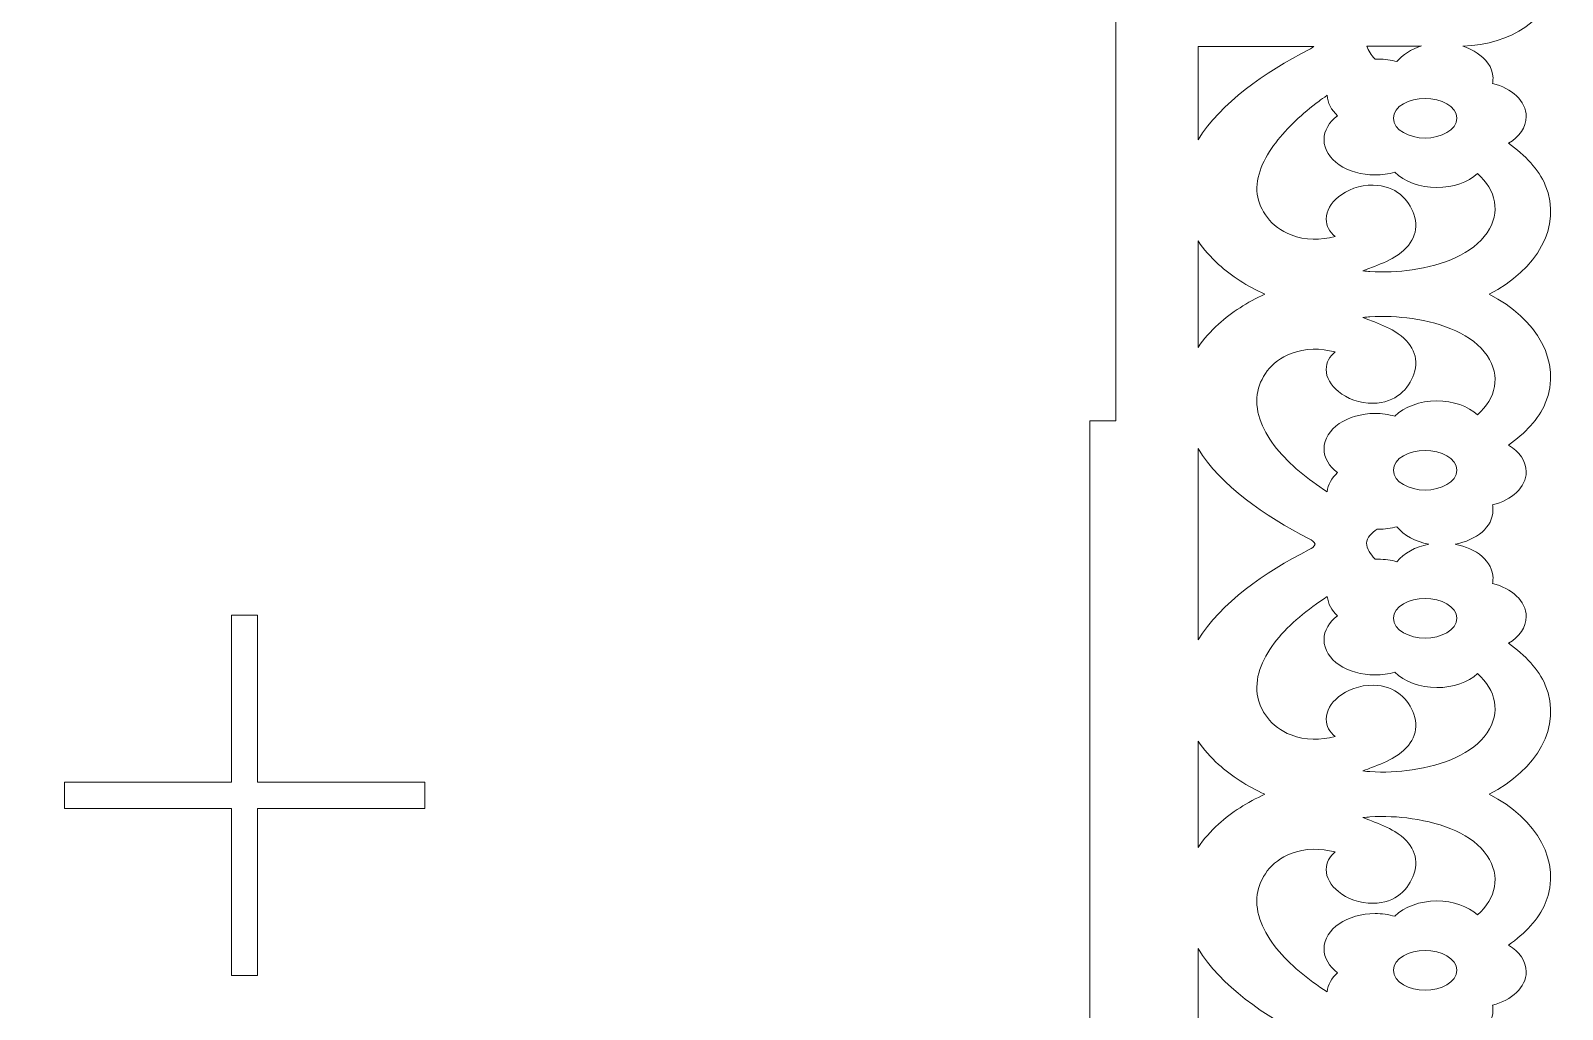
# Model space of a CAD drawing. Header units: centimetres. Extents: x -71 to 23, y -172 to -52.
# Drawn here: x -1.86 to 15.73, y -159.82 to -148.59 of the extents above; entities that cross this region are included whole.
import ezdxf

# ---------------------------------------------------------------- set-up
doc = ezdxf.new("R2010")
doc.units = ezdxf.units.CM
doc.header["$MEASUREMENT"] = 0
doc.layers.add('Layer 1', color=7, linetype='Continuous')

msp = doc.modelspace()

# ---------------------------------------------------------------- linework, layer by layer
at = {"layer": 'Layer 1', "lineweight": 9}
for points, knots in [([(-9.39984, -167.36314), (-9.39984, -167.36314), (-3.69886, -167.36314), (-3.69886, -167.36314), (-3.69886, -167.36314), (-3.69886, -167.36314), (-3.69886, -167.06314), (-3.69886, -167.06314), (-3.69886, -167.06314), (-3.69886, -167.06314), (4.89919, -167.06314), (4.89919, -167.06314), (4.89919, -167.06314), (4.89919, -167.06314), (4.89919, -167.36314), (4.89919, -167.36314), (4.89919, -167.36314), (4.89919, -167.36314), (10.59998, -167.36314), (10.59998, -167.36314), (10.59998, -167.36314), (10.59998, -167.36314), (10.60014, -167.36314), (10.60014, -167.36314), (10.60014, -167.36314), (10.60014, -167.36314), (10.60016, -167.16311), (10.60016, -167.16311), (10.60016, -167.16311), (10.60016, -167.16311), (10.60016, -167.12302), (10.60016, -167.12302), (10.60016, -167.12302), (10.60016, -167.12302), (10.60016, -167.06315), (10.60016, -167.06315), (10.60016, -167.06315), (10.60016, -167.06315), (10.60016, -161.66216), (10.60016, -161.66216), (10.60016, -161.66216), (10.60016, -161.66216), (10.30016, -161.66216), (10.30016, -161.66216), (10.30016, -161.66216), (10.30016, -161.66216), (10.30016, -153.06411), (10.30016, -153.06411), (10.30016, -153.06411), (10.30016, -153.06411), (10.60016, -153.06411), (10.60016, -153.06411), (10.60016, -153.06411), (10.60016, -153.06411), (10.60016, -147.66316), (10.60016, -147.66316), (10.60016, -147.66316), (10.60016, -147.66316), (10.60016, -147.60324), (10.60016, -147.60324), (10.60016, -147.60324), (10.60016, -147.60324), (10.60016, -147.5631), (10.60016, -147.5631), (10.60016, -147.5631), (10.60016, -147.5631), (10.60016, -147.36314), (10.60016, -147.36314), (10.60016, -147.36314), (10.60016, -147.36314), (10.59998, -147.36314), (10.59998, -147.36314), (10.59998, -147.36314), (10.59998, -147.36314), (4.89919, -147.36314), (4.89919, -147.36314), (4.89919, -147.36314), (4.89919, -147.36314), (4.89919, -147.66314), (4.89919, -147.66314), (4.89919, -147.66314), (4.89919, -147.66314), (-3.69886, -147.66314), (-3.69886, -147.66314), (-3.69886, -147.66314), (-3.69886, -147.66314), (-3.69886, -147.36314), (-3.69886, -147.36314), (-3.69886, -147.36314), (-3.69886, -147.36314), (-9.39984, -147.36314), (-9.39984, -147.36314), (-9.39984, -147.36314), (-9.39984, -147.36314), (-9.39984, -147.5631), (-9.39984, -147.5631), (-9.39984, -147.5631), (-9.39984, -147.5631), (-9.39984, -147.60323), (-9.39984, -147.60323), (-9.39984, -147.60323), (-9.39984, -147.60323), (-9.39984, -147.66316), (-9.39984, -147.66316), (-9.39984, -147.66316), (-9.39984, -147.66316), (-9.39984, -153.06411), (-9.39984, -153.06411), (-9.39984, -153.06411), (-9.39984, -153.06411), (-9.09984, -153.06411), (-9.09984, -153.06411), (-9.09984, -153.06411), (-9.09984, -153.06411), (-9.09984, -161.66216), (-9.09984, -161.66216), (-9.09984, -161.66216), (-9.09984, -161.66216), (-9.39984, -161.66216), (-9.39984, -161.66216), (-9.39984, -161.66216), (-9.39984, -161.66216), (-9.39984, -167.06315), (-9.39984, -167.06315), (-9.39984, -167.06315), (-9.39984, -167.06315), (-9.39984, -167.12303), (-9.39984, -167.12303), (-9.39984, -167.12303), (-9.39984, -167.12303), (-9.39984, -167.16311), (-9.39984, -167.16311), (-9.39984, -167.16311), (-9.39984, -167.16311), (-9.39984, -167.36314), (-9.39984, -167.36314)], [0, 0, 0, 0, 0.02857143, 0.02857143, 0.02857143, 0.02857143, 0.05714286, 0.05714286, 0.05714286, 0.05714286, 0.08571429, 0.08571429, 0.08571429, 0.08571429, 0.11428571, 0.11428571, 0.11428571, 0.11428571, 0.14285714, 0.14285714, 0.14285714, 0.14285714, 0.17142857, 0.17142857, 0.17142857, 0.17142857, 0.2, 0.2, 0.2, 0.2, 0.22857143, 0.22857143, 0.22857143, 0.22857143, 0.25714286, 0.25714286, 0.25714286, 0.25714286, 0.28571429, 0.28571429, 0.28571429, 0.28571429, 0.31428571, 0.31428571, 0.31428571, 0.31428571, 0.34285714, 0.34285714, 0.34285714, 0.34285714, 0.37142857, 0.37142857, 0.37142857, 0.37142857, 0.4, 0.4, 0.4, 0.4, 0.42857143, 0.42857143, 0.42857143, 0.42857143, 0.45714286, 0.45714286, 0.45714286, 0.45714286, 0.48571429, 0.48571429, 0.48571429, 0.48571429, 0.51428571, 0.51428571, 0.51428571, 0.51428571, 0.54285714, 0.54285714, 0.54285714, 0.54285714, 0.57142857, 0.57142857, 0.57142857, 0.57142857, 0.6, 0.6, 0.6, 0.6, 0.62857143, 0.62857143, 0.62857143, 0.62857143, 0.65714286, 0.65714286, 0.65714286, 0.65714286, 0.68571429, 0.68571429, 0.68571429, 0.68571429, 0.71428571, 0.71428571, 0.71428571, 0.71428571, 0.74285714, 0.74285714, 0.74285714, 0.74285714, 0.77142857, 0.77142857, 0.77142857, 0.77142857, 0.8, 0.8, 0.8, 0.8, 0.82857143, 0.82857143, 0.82857143, 0.82857143, 0.85714286, 0.85714286, 0.85714286, 0.85714286, 0.88571429, 0.88571429, 0.88571429, 0.88571429, 0.91428571, 0.91428571, 0.91428571, 0.91428571, 0.94285714, 0.94285714, 0.94285714, 0.94285714, 1, 1, 1, 1]), ([(11.60718, -167.06317), (11.60718, -167.06317), (11.60718, -167.36316), (11.60718, -167.36316), (11.60718, -167.36316), (11.60718, -167.36316), (14.58135, -167.36316), (14.58135, -167.36316), (14.58135, -167.36316), (14.58135, -167.36316), (14.58135, -167.06317), (14.58135, -167.06317), (14.58135, -167.06317), (14.58135, -167.06317), (15.59103, -167.06317), (15.59103, -167.06317), (15.59103, -167.06317), (15.59103, -167.06317), (15.59103, -166.66329), (15.59103, -166.66329), (15.59103, -166.66329), (15.59103, -166.27803), (15.1182, -165.96283), (14.54033, -165.96283), (14.54033, -165.96283), (14.54033, -165.96283), (14.47812, -165.96283), (14.47812, -165.96283), (14.47812, -165.96283), (14.4728, -165.96369), (14.92945, -165.89149), (14.92945, -165.56927), (14.92945, -165.56927), (14.92945, -165.54907), (14.92727, -165.52908), (14.92305, -165.50946), (14.92305, -165.50946), (15.14488, -165.45415), (15.31046, -165.30842), (15.31046, -165.12905), (15.31046, -165.12905), (15.31046, -165.00529), (15.23102, -164.89657), (15.10773, -164.82313), (15.10773, -164.82313), (15.29659, -164.68698), (15.45563, -164.52353), (15.52985, -164.3427), (15.52985, -164.3427), (15.72556, -163.86586), (15.4351, -163.37346), (14.88643, -163.09047), (14.88643, -163.09047), (15.43517, -162.80751), (15.72566, -162.31508), (15.52993, -161.83821), (15.52993, -161.83821), (15.4557, -161.65738), (15.29666, -161.49392), (15.1078, -161.35778), (15.1078, -161.35778), (15.23108, -161.28434), (15.31052, -161.17562), (15.31052, -161.05186), (15.31052, -161.05186), (15.31052, -160.87249), (15.14493, -160.72676), (14.92311, -160.67146), (14.92311, -160.67146), (14.92733, -160.65183), (14.9295, -160.63184), (14.9295, -160.61164), (14.9295, -160.61164), (14.9295, -160.41944), (14.73942, -160.26589), (14.49375, -160.22078), (14.49375, -160.22078), (14.73939, -160.17566), (14.92945, -160.02212), (14.92945, -159.82993), (14.92945, -159.82993), (14.92945, -159.80973), (14.92727, -159.78975), (14.92305, -159.77012), (14.92305, -159.77012), (15.14488, -159.7148), (15.31046, -159.56909), (15.31046, -159.38971), (15.31046, -159.38971), (15.31046, -159.26595), (15.23102, -159.15723), (15.10774, -159.08379), (15.10774, -159.08379), (15.2966, -158.94765), (15.45563, -158.7842), (15.52985, -158.60337), (15.52985, -158.60337), (15.72556, -158.12652), (15.4351, -157.63412), (14.88643, -157.35114), (14.88643, -157.35114), (15.43516, -157.06818), (15.72566, -156.57574), (15.52993, -156.09888), (15.52993, -156.09888), (15.4557, -155.91805), (15.29666, -155.75459), (15.1078, -155.61844), (15.1078, -155.61844), (15.23108, -155.545), (15.31052, -155.43629), (15.31052, -155.31253), (15.31052, -155.31253), (15.31052, -155.13315), (15.14493, -154.98743), (14.92311, -154.93213), (14.92311, -154.93213), (14.92733, -154.9125), (14.9295, -154.8925), (14.9295, -154.8723), (14.9295, -154.8723), (14.9295, -154.68011), (14.73942, -154.52656), (14.49375, -154.48144), (14.49375, -154.48144), (14.73939, -154.43632), (14.92945, -154.28279), (14.92945, -154.0906), (14.92945, -154.0906), (14.92945, -154.0704), (14.92727, -154.05042), (14.92305, -154.03078), (14.92305, -154.03078), (15.14488, -153.97547), (15.31046, -153.82975), (15.31046, -153.65038), (15.31046, -153.65038), (15.31046, -153.52662), (15.23102, -153.4179), (15.10774, -153.34446), (15.10774, -153.34446), (15.2966, -153.20831), (15.45563, -153.04486), (15.52985, -152.86403), (15.52985, -152.86403), (15.72556, -152.38719), (15.4351, -151.89479), (14.88643, -151.61181), (14.88643, -151.61181), (15.43516, -151.32884), (15.72566, -150.8364), (15.52993, -150.35955), (15.52993, -150.35955), (15.4557, -150.17871), (15.29666, -150.01526), (15.1078, -149.87911), (15.1078, -149.87911), (15.23108, -149.80567), (15.31052, -149.69696), (15.31052, -149.5732), (15.31052, -149.5732), (15.31052, -149.39382), (15.14493, -149.2481), (14.92311, -149.1928), (14.92311, -149.1928), (14.92733, -149.17316), (14.9295, -149.15317), (14.9295, -149.13296), (14.9295, -149.13296), (14.9295, -148.86228), (14.55642, -148.75571), (14.58396, -148.76427), (14.58396, -148.76427), (15.14183, -148.74889), (15.59103, -148.43992), (15.59103, -148.06441), (15.59103, -148.06441), (15.59103, -148.06441), (15.59103, -147.88784), (15.59103, -147.88784), (15.59103, -147.88784), (15.59103, -147.88784), (15.59103, -147.66316), (15.59103, -147.66316), (15.59103, -147.66316), (15.59103, -147.66316), (14.58782, -147.66316), (14.58782, -147.66316), (14.58782, -147.66316), (14.58782, -147.66316), (14.58782, -147.36314), (14.58782, -147.36314), (14.58782, -147.36314), (14.58782, -147.36314), (11.60718, -147.36314), (11.60718, -147.36314), (11.60718, -147.36314), (11.60718, -147.36314), (11.60718, -147.66316), (11.60718, -147.66316), (11.60718, -147.66316), (11.60718, -147.66316), (10.82012, -147.66316), (10.82012, -147.66316), (10.82012, -147.66316), (10.82012, -147.66316), (10.79177, -147.66316), (10.79177, -147.66316), (10.79177, -147.66316), (10.79177, -147.66316), (10.60016, -147.66316), (10.60016, -147.66316), (10.60016, -147.66316), (10.60016, -147.66316), (10.60016, -153.06411), (10.60016, -153.06411), (10.60016, -153.06411), (10.60016, -153.06411), (10.30016, -153.06411), (10.30016, -153.06411), (10.30016, -153.06411), (10.30016, -153.06411), (10.30016, -161.66216), (10.30016, -161.66216), (10.30016, -161.66216), (10.30016, -161.66216), (10.60016, -161.66216), (10.60016, -161.66216), (10.60016, -161.66216), (10.60016, -161.66216), (10.60016, -167.06317), (10.60016, -167.06317), (10.60016, -167.06317), (10.60016, -167.06317), (10.79177, -167.06317), (10.79177, -167.06317), (10.79177, -167.06317), (10.79177, -167.06317), (10.82012, -167.06317), (10.82012, -167.06317), (10.82012, -167.06317), (10.82012, -167.06317), (11.60071, -167.06317), (11.60071, -167.06317), (11.60071, -167.06317), (11.60071, -167.06317), (11.60071, -167.06317), (11.60071, -167.06317), (11.60071, -167.06317), (11.60071, -167.06317), (11.60718, -167.06317), (11.60718, -167.06317)], [0, 0, 0, 0, 0.015625, 0.015625, 0.015625, 0.015625, 0.03125, 0.03125, 0.03125, 0.03125, 0.046875, 0.046875, 0.046875, 0.046875, 0.0625, 0.0625, 0.0625, 0.0625, 0.078125, 0.078125, 0.078125, 0.078125, 0.09375, 0.09375, 0.09375, 0.09375, 0.109375, 0.109375, 0.109375, 0.109375, 0.125, 0.125, 0.125, 0.125, 0.140625, 0.140625, 0.140625, 0.140625, 0.15625, 0.15625, 0.15625, 0.15625, 0.171875, 0.171875, 0.171875, 0.171875, 0.1875, 0.1875, 0.1875, 0.1875, 0.203125, 0.203125, 0.203125, 0.203125, 0.21875, 0.21875, 0.21875, 0.21875, 0.234375, 0.234375, 0.234375, 0.234375, 0.25, 0.25, 0.25, 0.25, 0.265625, 0.265625, 0.265625, 0.265625, 0.28125, 0.28125, 0.28125, 0.28125, 0.296875, 0.296875, 0.296875, 0.296875, 0.3125, 0.3125, 0.3125, 0.3125, 0.328125, 0.328125, 0.328125, 0.328125, 0.34375, 0.34375, 0.34375, 0.34375, 0.359375, 0.359375, 0.359375, 0.359375, 0.375, 0.375, 0.375, 0.375, 0.390625, 0.390625, 0.390625, 0.390625, 0.40625, 0.40625, 0.40625, 0.40625, 0.421875, 0.421875, 0.421875, 0.421875, 0.4375, 0.4375, 0.4375, 0.4375, 0.453125, 0.453125, 0.453125, 0.453125, 0.46875, 0.46875, 0.46875, 0.46875, 0.484375, 0.484375, 0.484375, 0.484375, 0.5, 0.5, 0.5, 0.5, 0.515625, 0.515625, 0.515625, 0.515625, 0.53125, 0.53125, 0.53125, 0.53125, 0.546875, 0.546875, 0.546875, 0.546875, 0.5625, 0.5625, 0.5625, 0.5625, 0.578125, 0.578125, 0.578125, 0.578125, 0.59375, 0.59375, 0.59375, 0.59375, 0.609375, 0.609375, 0.609375, 0.609375, 0.625, 0.625, 0.625, 0.625, 0.640625, 0.640625, 0.640625, 0.640625, 0.65625, 0.65625, 0.65625, 0.65625, 0.671875, 0.671875, 0.671875, 0.671875, 0.6875, 0.6875, 0.6875, 0.6875, 0.703125, 0.703125, 0.703125, 0.703125, 0.71875, 0.71875, 0.71875, 0.71875, 0.734375, 0.734375, 0.734375, 0.734375, 0.75, 0.75, 0.75, 0.75, 0.765625, 0.765625, 0.765625, 0.765625, 0.78125, 0.78125, 0.78125, 0.78125, 0.796875, 0.796875, 0.796875, 0.796875, 0.8125, 0.8125, 0.8125, 0.8125, 0.828125, 0.828125, 0.828125, 0.828125, 0.84375, 0.84375, 0.84375, 0.84375, 0.859375, 0.859375, 0.859375, 0.859375, 0.875, 0.875, 0.875, 0.875, 0.890625, 0.890625, 0.890625, 0.890625, 0.90625, 0.90625, 0.90625, 0.90625, 0.921875, 0.921875, 0.921875, 0.921875, 0.9375, 0.9375, 0.9375, 0.9375, 0.953125, 0.953125, 0.953125, 0.953125, 0.96875, 0.96875, 0.96875, 0.96875, 1, 1, 1, 1]), ([(12.87278, -148.76734), (12.87278, -148.76734), (11.54457, -148.76734), (11.54457, -148.76734), (11.54457, -148.76734), (11.54457, -148.76734), (11.54457, -149.84017), (11.54457, -149.84017), (11.54457, -149.84017), (11.80418, -149.41539), (12.30472, -149.06761), (12.81984, -148.80427), (12.81984, -148.80427), (12.83682, -148.7956), (12.85857, -148.78245), (12.87278, -148.76734)], [0, 0, 0, 0, 0.2, 0.2, 0.2, 0.2, 0.4, 0.4, 0.4, 0.4, 0.6, 0.6, 0.6, 0.6, 1, 1, 1, 1]), ([(14.10947, -148.76271), (14.10947, -148.76271), (14.10247, -148.76487), (14.10247, -148.76487), (14.10247, -148.76487), (14.10247, -148.76487), (13.48263, -148.76487), (13.48263, -148.76487), (13.48263, -148.76487), (13.49494, -148.81693), (13.53365, -148.86855), (13.57347, -148.91005), (13.57347, -148.91005), (13.57507, -148.91169), (13.57667, -148.91334), (13.57827, -148.91498), (13.57827, -148.91498), (13.58941, -148.91454), (13.60059, -148.91432), (13.61177, -148.91432), (13.61177, -148.91432), (13.6862, -148.91432), (13.75925, -148.92411), (13.82722, -148.94267), (13.82722, -148.94267), (13.88951, -148.86222), (13.98986, -148.79899), (14.10947, -148.76271)], [0, 0, 0, 0, 0.125, 0.125, 0.125, 0.125, 0.25, 0.25, 0.25, 0.25, 0.375, 0.375, 0.375, 0.375, 0.5, 0.5, 0.5, 0.5, 0.625, 0.625, 0.625, 0.625, 0.75, 0.75, 0.75, 0.75, 1, 1, 1, 1]), ([(13.0266, -149.32931), (13.02989, -149.41733), (13.07386, -149.4983), (13.14597, -149.56362), (13.14597, -149.56362), (13.04956, -149.63546), (12.99023, -149.73169), (12.99023, -149.83823), (12.99023, -149.83823), (12.99023, -150.06807), (13.26196, -150.24263), (13.57562, -150.24263), (13.57562, -150.24263), (13.65415, -150.24263), (13.73125, -150.23177), (13.80259, -150.21107), (13.80259, -150.21107), (13.9101, -150.31949), (14.09107, -150.38749), (14.28648, -150.38749), (14.28648, -150.38749), (14.47251, -150.38749), (14.64434, -150.32602), (14.75304, -150.22755), (14.75304, -150.22755), (14.96628, -150.41814), (15.01994, -150.67194), (14.86161, -150.90666), (14.86161, -150.90666), (14.69794, -151.14931), (14.35472, -151.28016), (14.00056, -151.33163), (14.00056, -151.33163), (13.84485, -151.35426), (13.67583, -151.36318), (13.51745, -151.352), (13.51745, -151.352), (13.49887, -151.35068), (13.46815, -151.34782), (13.43459, -151.34353), (13.43459, -151.34353), (13.4756, -151.32804), (13.5141, -151.31426), (13.53484, -151.30635), (13.53484, -151.30635), (13.62633, -151.27149), (13.72464, -151.23271), (13.80252, -151.18335), (13.80252, -151.18335), (14.00849, -151.0528), (14.08706, -150.89), (14.02064, -150.69412), (14.02064, -150.69412), (13.9636, -150.52586), (13.81736, -150.36428), (13.55223, -150.36043), (13.55223, -150.36043), (13.39956, -150.35821), (13.25456, -150.41433), (13.15496, -150.4953), (13.15496, -150.4953), (13.06923, -150.565), (13.01383, -150.65537), (13.01471, -150.74935), (13.01471, -150.74935), (13.01545, -150.82962), (13.05403, -150.8963), (13.11623, -150.94992), (13.11623, -150.94992), (12.95215, -150.99111), (12.77683, -150.99532), (12.61117, -150.93112), (12.61117, -150.93112), (12.37602, -150.83999), (12.25031, -150.64689), (12.22439, -150.46214), (12.22439, -150.46214), (12.19598, -150.25962), (12.3031, -150.04879), (12.43635, -149.87385), (12.43635, -149.87385), (12.5676, -149.70152), (12.74303, -149.53723), (12.93268, -149.39602), (12.93268, -149.39602), (12.95355, -149.38048), (12.98732, -149.35616), (13.0266, -149.32931)], [0, 0, 0, 0, 0.04347826, 0.04347826, 0.04347826, 0.04347826, 0.08695652, 0.08695652, 0.08695652, 0.08695652, 0.13043478, 0.13043478, 0.13043478, 0.13043478, 0.17391304, 0.17391304, 0.17391304, 0.17391304, 0.2173913, 0.2173913, 0.2173913, 0.2173913, 0.26086957, 0.26086957, 0.26086957, 0.26086957, 0.30434783, 0.30434783, 0.30434783, 0.30434783, 0.34782609, 0.34782609, 0.34782609, 0.34782609, 0.39130435, 0.39130435, 0.39130435, 0.39130435, 0.43478261, 0.43478261, 0.43478261, 0.43478261, 0.47826087, 0.47826087, 0.47826087, 0.47826087, 0.52173913, 0.52173913, 0.52173913, 0.52173913, 0.56521739, 0.56521739, 0.56521739, 0.56521739, 0.60869565, 0.60869565, 0.60869565, 0.60869565, 0.65217391, 0.65217391, 0.65217391, 0.65217391, 0.69565217, 0.69565217, 0.69565217, 0.69565217, 0.73913043, 0.73913043, 0.73913043, 0.73913043, 0.7826087, 0.7826087, 0.7826087, 0.7826087, 0.82608696, 0.82608696, 0.82608696, 0.82608696, 0.86956522, 0.86956522, 0.86956522, 0.86956522, 0.91304348, 0.91304348, 0.91304348, 0.91304348, 1, 1, 1, 1]), ([(14.15061, -149.81954), (13.97159, -149.81954), (13.78562, -149.7296), (13.78562, -149.59168), (13.78562, -149.59168), (13.78562, -149.45379), (13.97166, -149.36388), (14.15061, -149.36388), (14.15061, -149.36388), (14.32959, -149.36388), (14.51556, -149.45377), (14.51556, -149.59168), (14.51556, -149.59168), (14.51556, -149.72961), (14.32966, -149.81954), (14.15061, -149.81954)], [0, 0, 0, 0, 0.2, 0.2, 0.2, 0.2, 0.4, 0.4, 0.4, 0.4, 0.6, 0.6, 0.6, 0.6, 1, 1, 1, 1]), ([(11.54457, -151.00102), (11.54457, -151.00102), (11.54457, -152.22243), (11.54457, -152.22243), (11.54457, -152.22243), (11.60824, -152.12705), (11.68733, -152.03711), (11.77956, -151.95388), (11.77956, -151.95388), (11.92949, -151.81858), (12.10945, -151.70402), (12.31035, -151.61177), (12.31035, -151.61177), (12.10949, -151.51952), (11.92955, -151.40497), (11.77966, -151.26969), (11.77966, -151.26969), (11.68738, -151.18642), (11.60825, -151.09645), (11.54457, -151.00102)], [0, 0, 0, 0, 0.16666667, 0.16666667, 0.16666667, 0.16666667, 0.33333333, 0.33333333, 0.33333333, 0.33333333, 0.5, 0.5, 0.5, 0.5, 0.66666667, 0.66666667, 0.66666667, 0.66666667, 1, 1, 1, 1]), ([(13.11615, -152.27366), (13.05396, -152.32727), (13.01538, -152.39394), (13.01462, -152.47421), (13.01462, -152.47421), (13.01374, -152.56821), (13.06915, -152.65859), (13.15492, -152.72829), (13.15492, -152.72829), (13.25452, -152.80925), (13.39951, -152.86537), (13.55218, -152.86315), (13.55218, -152.86315), (13.81731, -152.8593), (13.96353, -152.69771), (14.02058, -152.52945), (14.02058, -152.52945), (14.08698, -152.33358), (14.00842, -152.17078), (13.80246, -152.04023), (13.80246, -152.04023), (13.72458, -151.99086), (13.62625, -151.95207), (13.53476, -151.91722), (13.53476, -151.91722), (13.51402, -151.90932), (13.47553, -151.89553), (13.43453, -151.88004), (13.43453, -151.88004), (13.46809, -151.87576), (13.4988, -151.87289), (13.5174, -151.87158), (13.5174, -151.87158), (13.67575, -151.86039), (13.84477, -151.8693), (14.00048, -151.89192), (14.00048, -151.89192), (14.35467, -151.94339), (14.69785, -152.07426), (14.86153, -152.31691), (14.86153, -152.31691), (15.01987, -152.55165), (14.9662, -152.80544), (14.75296, -152.99602), (14.75296, -152.99602), (14.64425, -152.89755), (14.47242, -152.83609), (14.28639, -152.83609), (14.28639, -152.83609), (14.091, -152.83609), (13.91003, -152.90409), (13.80251, -153.0125), (13.80251, -153.0125), (13.73119, -152.9918), (13.65409, -152.98094), (13.57555, -152.98094), (13.57555, -152.98094), (13.2619, -152.98094), (12.99016, -153.1555), (12.99016, -153.38534), (12.99016, -153.38534), (12.99016, -153.49187), (13.0495, -153.58811), (13.14591, -153.65994), (13.14591, -153.65994), (13.07766, -153.72175), (13.03463, -153.79755), (13.02741, -153.8801), (13.02741, -153.8801), (12.80069, -153.73424), (12.59567, -153.56741), (12.44598, -153.38155), (12.44598, -153.38155), (12.29664, -153.19614), (12.1939, -152.97817), (12.22431, -152.76144), (12.22431, -152.76144), (12.25022, -152.57667), (12.37594, -152.38357), (12.61109, -152.29244), (12.61109, -152.29244), (12.77675, -152.22824), (12.95206, -152.23246), (13.11615, -152.27366)], [0, 0, 0, 0, 0.04545455, 0.04545455, 0.04545455, 0.04545455, 0.09090909, 0.09090909, 0.09090909, 0.09090909, 0.13636364, 0.13636364, 0.13636364, 0.13636364, 0.18181818, 0.18181818, 0.18181818, 0.18181818, 0.22727273, 0.22727273, 0.22727273, 0.22727273, 0.27272727, 0.27272727, 0.27272727, 0.27272727, 0.31818182, 0.31818182, 0.31818182, 0.31818182, 0.36363636, 0.36363636, 0.36363636, 0.36363636, 0.40909091, 0.40909091, 0.40909091, 0.40909091, 0.45454545, 0.45454545, 0.45454545, 0.45454545, 0.5, 0.5, 0.5, 0.5, 0.54545455, 0.54545455, 0.54545455, 0.54545455, 0.59090909, 0.59090909, 0.59090909, 0.59090909, 0.63636364, 0.63636364, 0.63636364, 0.63636364, 0.68181818, 0.68181818, 0.68181818, 0.68181818, 0.72727273, 0.72727273, 0.72727273, 0.72727273, 0.77272727, 0.77272727, 0.77272727, 0.77272727, 0.81818182, 0.81818182, 0.81818182, 0.81818182, 0.86363636, 0.86363636, 0.86363636, 0.86363636, 0.90909091, 0.90909091, 0.90909091, 0.90909091, 1, 1, 1, 1]), ([(11.54457, -153.38353), (11.54457, -153.38353), (11.54457, -155.57951), (11.54457, -155.57951), (11.54457, -155.57951), (11.80418, -155.15473), (12.30472, -154.80695), (12.81984, -154.54361), (12.81984, -154.54361), (12.84573, -154.53038), (12.88272, -154.50676), (12.88714, -154.48168), (12.88714, -154.48168), (12.88312, -154.45643), (12.84571, -154.43256), (12.81976, -154.41931), (12.81976, -154.41931), (12.30469, -154.15601), (11.80419, -153.80826), (11.54457, -153.38353)], [0, 0, 0, 0, 0.16666667, 0.16666667, 0.16666667, 0.16666667, 0.33333333, 0.33333333, 0.33333333, 0.33333333, 0.5, 0.5, 0.5, 0.5, 0.66666667, 0.66666667, 0.66666667, 0.66666667, 1, 1, 1, 1]), ([(14.15056, -153.8597), (13.97158, -153.8597), (13.78556, -153.76981), (13.78556, -153.63188), (13.78556, -153.63188), (13.78556, -153.49395), (13.97153, -153.40402), (14.15056, -153.40402), (14.15056, -153.40402), (14.32963, -153.40402), (14.51548, -153.49395), (14.51548, -153.63188), (14.51548, -153.63188), (14.51548, -153.76981), (14.32958, -153.8597), (14.15056, -153.8597)], [0, 0, 0, 0, 0.2, 0.2, 0.2, 0.2, 0.4, 0.4, 0.4, 0.4, 0.6, 0.6, 0.6, 0.6, 1, 1, 1, 1]), ([(14.19454, -154.48147), (14.03785, -154.51024), (13.90377, -154.58312), (13.82722, -154.68201), (13.82722, -154.68201), (13.75925, -154.66345), (13.6862, -154.65366), (13.61177, -154.65366), (13.61177, -154.65366), (13.60059, -154.65366), (13.58942, -154.65388), (13.57828, -154.65432), (13.57828, -154.65432), (13.57667, -154.65267), (13.57508, -154.65103), (13.57347, -154.64938), (13.57347, -154.64938), (13.52452, -154.59836), (13.47722, -154.53205), (13.47863, -154.4684), (13.47863, -154.4684), (13.48005, -154.40436), (13.53594, -154.35098), (13.59876, -154.30915), (13.59876, -154.30915), (13.60306, -154.30922), (13.60738, -154.30925), (13.6117, -154.30925), (13.6117, -154.30925), (13.68613, -154.30925), (13.75918, -154.29946), (13.82714, -154.2809), (13.82714, -154.2809), (13.90372, -154.3798), (14.03782, -154.45269), (14.19454, -154.48147)], [0, 0, 0, 0, 0.1, 0.1, 0.1, 0.1, 0.2, 0.2, 0.2, 0.2, 0.3, 0.3, 0.3, 0.3, 0.4, 0.4, 0.4, 0.4, 0.5, 0.5, 0.5, 0.5, 0.6, 0.6, 0.6, 0.6, 0.7, 0.7, 0.7, 0.7, 0.8, 0.8, 0.8, 0.8, 1, 1, 1, 1]), ([(13.0275, -155.08279), (13.0347, -155.16534), (13.07773, -155.24115), (13.14597, -155.30296), (13.14597, -155.30296), (13.04956, -155.3748), (12.99023, -155.47104), (12.99023, -155.57756), (12.99023, -155.57756), (12.99023, -155.80741), (13.26196, -155.98197), (13.57562, -155.98197), (13.57562, -155.98197), (13.65415, -155.98197), (13.73125, -155.9711), (13.80259, -155.95041), (13.80259, -155.95041), (13.9101, -156.05882), (14.09107, -156.12682), (14.28648, -156.12682), (14.28648, -156.12682), (14.47251, -156.12682), (14.64434, -156.06535), (14.75304, -155.96689), (14.75304, -155.96689), (14.96628, -156.15747), (15.01994, -156.41127), (14.86161, -156.646), (14.86161, -156.646), (14.69794, -156.88864), (14.35472, -157.0195), (14.00056, -157.07097), (14.00056, -157.07097), (13.84485, -157.0936), (13.67583, -157.10251), (13.51745, -157.09133), (13.51745, -157.09133), (13.49887, -157.09002), (13.46815, -157.08716), (13.43459, -157.08286), (13.43459, -157.08286), (13.4756, -157.06738), (13.5141, -157.05359), (13.53484, -157.04568), (13.53484, -157.04568), (13.62633, -157.01082), (13.72464, -156.97205), (13.80252, -156.92269), (13.80252, -156.92269), (14.00849, -156.79214), (14.08706, -156.62933), (14.02064, -156.43345), (14.02064, -156.43345), (13.9636, -156.2652), (13.81736, -156.10361), (13.55223, -156.09977), (13.55223, -156.09977), (13.39956, -156.09754), (13.25457, -156.15366), (13.15497, -156.23463), (13.15497, -156.23463), (13.06923, -156.30433), (13.01383, -156.3947), (13.01471, -156.48868), (13.01471, -156.48868), (13.01545, -156.56896), (13.05403, -156.63564), (13.11623, -156.68925), (13.11623, -156.68925), (12.95215, -156.73045), (12.77683, -156.73466), (12.61117, -156.67046), (12.61117, -156.67046), (12.37603, -156.57933), (12.25031, -156.38623), (12.22439, -156.20147), (12.22439, -156.20147), (12.19405, -155.98525), (12.29624, -155.7678), (12.44497, -155.58271), (12.44497, -155.58271), (12.59476, -155.39628), (12.80028, -155.22899), (13.0275, -155.08279)], [0, 0, 0, 0, 0.04545455, 0.04545455, 0.04545455, 0.04545455, 0.09090909, 0.09090909, 0.09090909, 0.09090909, 0.13636364, 0.13636364, 0.13636364, 0.13636364, 0.18181818, 0.18181818, 0.18181818, 0.18181818, 0.22727273, 0.22727273, 0.22727273, 0.22727273, 0.27272727, 0.27272727, 0.27272727, 0.27272727, 0.31818182, 0.31818182, 0.31818182, 0.31818182, 0.36363636, 0.36363636, 0.36363636, 0.36363636, 0.40909091, 0.40909091, 0.40909091, 0.40909091, 0.45454545, 0.45454545, 0.45454545, 0.45454545, 0.5, 0.5, 0.5, 0.5, 0.54545455, 0.54545455, 0.54545455, 0.54545455, 0.59090909, 0.59090909, 0.59090909, 0.59090909, 0.63636364, 0.63636364, 0.63636364, 0.63636364, 0.68181818, 0.68181818, 0.68181818, 0.68181818, 0.72727273, 0.72727273, 0.72727273, 0.72727273, 0.77272727, 0.77272727, 0.77272727, 0.77272727, 0.81818182, 0.81818182, 0.81818182, 0.81818182, 0.86363636, 0.86363636, 0.86363636, 0.86363636, 0.90909091, 0.90909091, 0.90909091, 0.90909091, 1, 1, 1, 1]), ([(13.78562, -155.33101), (13.78562, -155.19313), (13.97166, -155.10321), (14.15061, -155.10321), (14.15061, -155.10321), (14.32959, -155.10321), (14.51556, -155.19311), (14.51556, -155.33101), (14.51556, -155.33101), (14.51556, -155.46896), (14.32966, -155.55888), (14.15061, -155.55888), (14.15061, -155.55888), (13.97159, -155.55888), (13.78562, -155.46893), (13.78562, -155.33101)], [0, 0, 0, 0, 0.2, 0.2, 0.2, 0.2, 0.4, 0.4, 0.4, 0.4, 0.6, 0.6, 0.6, 0.6, 1, 1, 1, 1]), ([(11.54457, -156.74035), (11.54457, -156.74035), (11.54457, -157.96176), (11.54457, -157.96176), (11.54457, -157.96176), (11.60824, -157.86638), (11.68733, -157.77645), (11.77956, -157.69322), (11.77956, -157.69322), (11.92949, -157.55792), (12.10945, -157.44335), (12.31035, -157.35111), (12.31035, -157.35111), (12.10949, -157.25885), (11.92955, -157.1443), (11.77966, -157.00902), (11.77966, -157.00902), (11.68738, -156.92575), (11.60825, -156.83578), (11.54457, -156.74035)], [0, 0, 0, 0, 0.16666667, 0.16666667, 0.16666667, 0.16666667, 0.33333333, 0.33333333, 0.33333333, 0.33333333, 0.5, 0.5, 0.5, 0.5, 0.66666667, 0.66666667, 0.66666667, 0.66666667, 1, 1, 1, 1]), ([(13.11615, -158.01299), (13.05396, -158.06661), (13.01538, -158.13328), (13.01462, -158.21355), (13.01462, -158.21355), (13.01374, -158.30755), (13.06915, -158.39792), (13.15492, -158.46762), (13.15492, -158.46762), (13.25452, -158.54859), (13.39951, -158.6047), (13.55218, -158.60248), (13.55218, -158.60248), (13.81731, -158.59863), (13.96353, -158.43704), (14.02058, -158.26879), (14.02058, -158.26879), (14.08698, -158.07291), (14.00842, -157.91012), (13.80246, -157.77956), (13.80246, -157.77956), (13.72458, -157.73019), (13.62625, -157.69141), (13.53476, -157.65655), (13.53476, -157.65655), (13.51402, -157.64865), (13.47553, -157.63486), (13.43453, -157.61938), (13.43453, -157.61938), (13.46809, -157.61509), (13.4988, -157.61222), (13.5174, -157.61091), (13.5174, -157.61091), (13.67575, -157.59972), (13.84477, -157.60863), (14.00048, -157.63126), (14.00048, -157.63126), (14.35467, -157.68273), (14.69785, -157.81359), (14.86153, -158.05624), (14.86153, -158.05624), (15.01987, -158.29098), (14.96621, -158.54478), (14.75296, -158.73535), (14.75296, -158.73535), (14.64425, -158.63689), (14.47242, -158.57542), (14.28639, -158.57542), (14.28639, -158.57542), (14.09099, -158.57542), (13.91003, -158.64343), (13.80251, -158.75184), (13.80251, -158.75184), (13.73118, -158.73114), (13.65409, -158.72029), (13.57555, -158.72029), (13.57555, -158.72029), (13.2619, -158.72029), (12.99016, -158.89483), (12.99016, -159.12467), (12.99016, -159.12467), (12.99016, -159.2312), (13.0495, -159.32744), (13.14591, -159.39927), (13.14591, -159.39927), (13.07766, -159.46108), (13.03463, -159.53689), (13.02741, -159.61944), (13.02741, -159.61944), (12.80069, -159.47358), (12.59567, -159.30674), (12.44598, -159.12088), (12.44598, -159.12088), (12.29664, -158.93547), (12.1939, -158.7175), (12.22431, -158.50077), (12.22431, -158.50077), (12.25022, -158.31601), (12.37594, -158.12292), (12.61108, -158.03178), (12.61108, -158.03178), (12.77674, -157.96758), (12.95206, -157.9718), (13.11615, -158.01299)], [0, 0, 0, 0, 0.04545455, 0.04545455, 0.04545455, 0.04545455, 0.09090909, 0.09090909, 0.09090909, 0.09090909, 0.13636364, 0.13636364, 0.13636364, 0.13636364, 0.18181818, 0.18181818, 0.18181818, 0.18181818, 0.22727273, 0.22727273, 0.22727273, 0.22727273, 0.27272727, 0.27272727, 0.27272727, 0.27272727, 0.31818182, 0.31818182, 0.31818182, 0.31818182, 0.36363636, 0.36363636, 0.36363636, 0.36363636, 0.40909091, 0.40909091, 0.40909091, 0.40909091, 0.45454545, 0.45454545, 0.45454545, 0.45454545, 0.5, 0.5, 0.5, 0.5, 0.54545455, 0.54545455, 0.54545455, 0.54545455, 0.59090909, 0.59090909, 0.59090909, 0.59090909, 0.63636364, 0.63636364, 0.63636364, 0.63636364, 0.68181818, 0.68181818, 0.68181818, 0.68181818, 0.72727273, 0.72727273, 0.72727273, 0.72727273, 0.77272727, 0.77272727, 0.77272727, 0.77272727, 0.81818182, 0.81818182, 0.81818182, 0.81818182, 0.86363636, 0.86363636, 0.86363636, 0.86363636, 0.90909091, 0.90909091, 0.90909091, 0.90909091, 1, 1, 1, 1]), ([(11.54457, -159.12287), (11.54457, -159.12287), (11.54457, -161.31884), (11.54457, -161.31884), (11.54457, -161.31884), (11.80418, -160.89405), (12.30472, -160.54628), (12.81984, -160.28294), (12.81984, -160.28294), (12.84573, -160.26971), (12.88272, -160.2461), (12.88714, -160.22102), (12.88714, -160.22102), (12.88312, -160.19576), (12.84571, -160.1719), (12.81976, -160.15864), (12.81976, -160.15864), (12.30469, -159.89534), (11.80419, -159.5476), (11.54457, -159.12287)], [0, 0, 0, 0, 0.16666667, 0.16666667, 0.16666667, 0.16666667, 0.33333333, 0.33333333, 0.33333333, 0.33333333, 0.5, 0.5, 0.5, 0.5, 0.66666667, 0.66666667, 0.66666667, 0.66666667, 1, 1, 1, 1]), ([(14.15056, -159.59904), (13.97158, -159.59904), (13.78556, -159.50914), (13.78556, -159.37123), (13.78556, -159.37123), (13.78556, -159.2333), (13.97151, -159.14335), (14.15056, -159.14335), (14.15056, -159.14335), (14.32965, -159.14335), (14.51548, -159.2333), (14.51548, -159.37123), (14.51548, -159.37123), (14.51548, -159.50914), (14.32958, -159.59904), (14.15056, -159.59904)], [0, 0, 0, 0, 0.2, 0.2, 0.2, 0.2, 0.4, 0.4, 0.4, 0.4, 0.6, 0.6, 0.6, 0.6, 1, 1, 1, 1])]:
    msp.add_open_spline(points, degree=3, knots=knots, dxfattribs=at)
at = {"layer": 'Layer 1', "color": 250, "lineweight": 20}
msp.add_open_spline([(-1.4685, -157.51314), (-1.4685, -157.51314), (0.45016, -157.51314), (0.45016, -157.51314), (0.45016, -157.51314), (0.45016, -157.51314), (0.45016, -159.4318), (0.45016, -159.4318), (0.45016, -159.4318), (0.45016, -159.4318), (0.75016, -159.4318), (0.75016, -159.4318), (0.75016, -159.4318), (0.75016, -159.4318), (0.75016, -157.51314), (0.75016, -157.51314), (0.75016, -157.51314), (0.75016, -157.51314), (2.66882, -157.51314), (2.66882, -157.51314), (2.66882, -157.51314), (2.66882, -157.51314), (2.66882, -157.21314), (2.66882, -157.21314), (2.66882, -157.21314), (2.66882, -157.21314), (0.75016, -157.21314), (0.75016, -157.21314), (0.75016, -157.21314), (0.75016, -157.21314), (0.75016, -155.29448), (0.75016, -155.29448), (0.75016, -155.29448), (0.75016, -155.29448), (0.45016, -155.29448), (0.45016, -155.29448), (0.45016, -155.29448), (0.45016, -155.29448), (0.45016, -157.21314), (0.45016, -157.21314), (0.45016, -157.21314), (0.45016, -157.21314), (-1.4685, -157.21314), (-1.4685, -157.21314), (-1.4685, -157.21314), (-1.4685, -157.21314), (-1.4685, -157.51314), (-1.4685, -157.51314)], degree=3, knots=[0, 0, 0, 0, 0.07692308, 0.07692308, 0.07692308, 0.07692308, 0.15384615, 0.15384615, 0.15384615, 0.15384615, 0.23076923, 0.23076923, 0.23076923, 0.23076923, 0.30769231, 0.30769231, 0.30769231, 0.30769231, 0.38461538, 0.38461538, 0.38461538, 0.38461538, 0.46153846, 0.46153846, 0.46153846, 0.46153846, 0.53846154, 0.53846154, 0.53846154, 0.53846154, 0.61538462, 0.61538462, 0.61538462, 0.61538462, 0.69230769, 0.69230769, 0.69230769, 0.69230769, 0.76923077, 0.76923077, 0.76923077, 0.76923077, 0.84615385, 0.84615385, 0.84615385, 0.84615385, 1, 1, 1, 1], dxfattribs=at)

doc.saveas('drawing.dxf')
